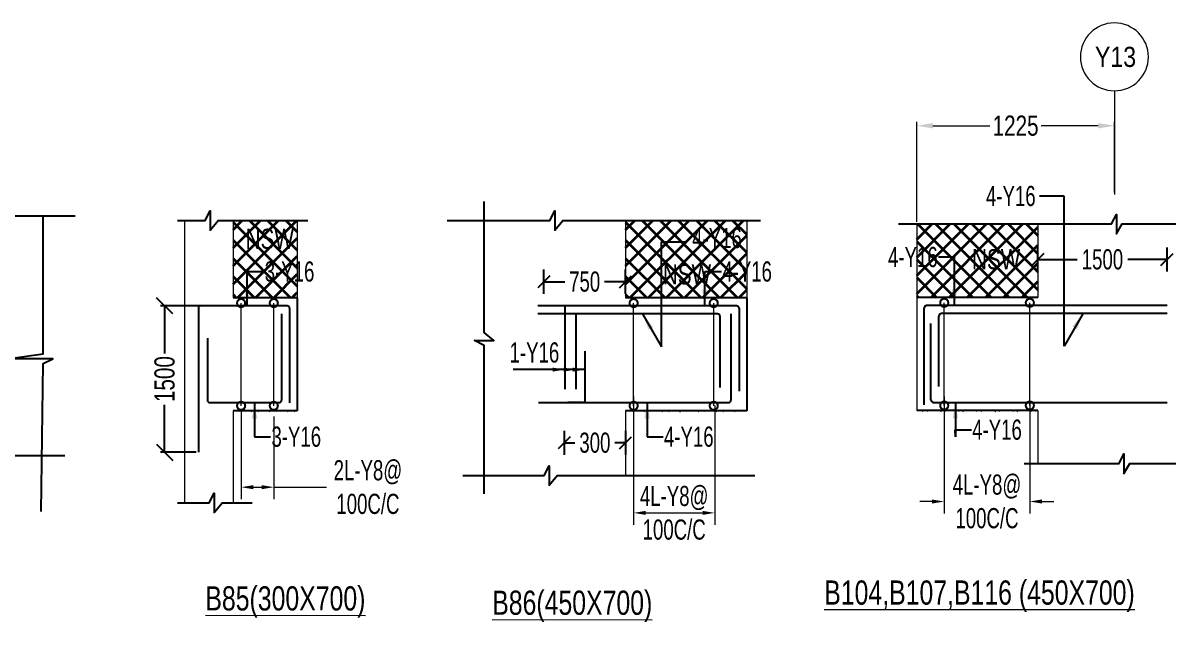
# Model space of a CAD drawing. Header units: millimetres. Extents: x -2697 to 288508, y -1308 to 60928.
# Drawn here: x 104586 to 111680, y 9309 to 13024 of the extents above; entities that cross this region are included whole.
import ezdxf
from ezdxf.enums import TextEntityAlignment as Align

# ---------------------------------------------------------------- set-up
doc = ezdxf.new("R2010")
doc.units = ezdxf.units.MM
doc.header["$LTSCALE"] = 100
for name, pattern in [('ACAD_ISO04W100', [30, 24, -3, 0, -3]), ('CONTINOUS', [0]), ('CONTINU', [0]), ('HIDDEN', [0.375, 0.25, -0.125])]:
    doc.linetypes.add(name, pattern=pattern)
doc.layers.get('Defpoints').update_dxf_attribs({"color": 1, "lineweight": 0})
for name, color, linetype in [('-S-ARROW', 253, 'Continuous'), ('-S-DIM', 251, 'Continuous'), ('-S-MISC', 8, 'Continuous'), ('-STR-BEAM', 7, 'CONTINU'), ('-STR-REINF', 3, 'Continuous'), ('-STR-TEXT', 6, 'Continuous'), ('A-ANNO-DIMS', 7, 'Continuous')]:
    doc.layers.add(name, color=color, linetype=linetype)
for name, color, linetype, lineweight in [('-S-STIRUP', 11, 'Continuous', 9), ('-S-TEXT', 6, 'Continuous', 0), ('-STR-COLUMN', 5, 'HIDDEN', 13), ('-STR-RF-DIM', 252, 'CONTINOUS', 20), ('A-ANNO-GRID-LINE', 252, 'ACAD_ISO04W100', 20), ('A-ANNO-GRID-TEXT', 13, 'Continuous', 15), ('GRID DIM', 252, 'Continuous', 9), ('S-COL HATCH', 9, 'Continuous', 35), ('SEC TEXT', 9, 'Continuous', 18)]:
    doc.layers.add(name, color=color, linetype=linetype, lineweight=lineweight)
doc.styles.add('BEAM-LS', font='romans.shx', dxfattribs={"width": 0.8})
doc.styles.add('Dim.s & Anno.(Misc.)', font='ARIALN.TTF')
doc.styles.add('SOBHA', font='swisscl.ttf', dxfattribs={"width": 0.9})
doc.styles.add('sobha.sed', font='swisscl.ttf')
doc.dimstyles.new('S-50', dxfattribs={"dimscale": 50, "dimtxt": 2.5, "dimasz": 2, "dimexe": 0.5, "dimexo": 0.25, "dimgap": 0.25, "dimtad": 0, "dimdec": 0, "dimrnd": 0.0005, "dimzin": 0, "dimdsep": 46, "dimtxsty": 'sobha.sed', "dimblk": 'OBLIQUE', "dimcen": 0.09, "dimclrd": 8, "dimclre": 8, "dimclrt": 6, "dimadec": 0, "dimazin": 0, "dimtfac": 1, "dimtdec": 0, "dimtofl": 0, "dimtmove": 2, "dimatfit": 3, "dimfxl": 0.18, "dimtolj": 1, "dimtzin": 0, "dimlwd": -1, "dimlwe": -1, "dimarcsym": 0})
doc.dimstyles.new('S-DIM50', dxfattribs={"dimscale": 50, "dimtxt": 2.5, "dimasz": 1.5, "dimexe": 1.5, "dimexo": 1, "dimgap": 0.5, "dimtad": 0, "dimdec": 0, "dimzin": 0, "dimdsep": 46, "dimtxsty": 'SOBHA', "dimcen": 0.09, "dimclrd": 256, "dimclre": 256, "dimclrt": 6, "dimadec": 5, "dimazin": 0, "dimtfac": 1, "dimtdec": 0, "dimtofl": 0, "dimtmove": 0, "dimatfit": 3, "dimfxl": 0.18, "dimtolj": 1, "dimtzin": 0, "dimlwd": -1, "dimlwe": -1, "dimarcsym": 0})
doc.dimstyles.new('STIRUP', dxfattribs={"dimscale": 50, "dimtxt": 2.5, "dimasz": 2.2, "dimexe": 0, "dimexo": 0, "dimgap": 0.5, "dimtad": 0, "dimdec": 0, "dimzin": 0, "dimdsep": 46, "dimtxsty": 'BEAM-LS', "dimblk": 'DOTSMALL', "dimcen": 0.09, "dimclrd": 256, "dimclre": 256, "dimclrt": 256, "dimadec": 5, "dimazin": 0, "dimtfac": 1, "dimtdec": 0, "dimtofl": 0, "dimtmove": 0, "dimatfit": 3, "dimldrblk": 'DOTSMALL', "dimfxl": 0, "dimfxlon": 1, "dimtolj": 1, "dimtzin": 0, "dimlwd": -1, "dimlwe": -1, "dimarcsym": 0})
pattern_1 = [(45, (-25799.61, -124061.5), (-56.1266, 56.1266), []), (135, (-25799.61, -124061.5), (-56.1266, -56.1266), [])]
pattern_2 = [(45, (-28231.016, -124061.5), (-56.1266, 56.1266), []), (135, (-28231.016, -124061.5), (-56.1266, -56.1266), [])]

# ---------------------------------------------------------------- blocks, each defined once
blk = doc.blocks.new('*D719')
at = {"layer": '-STR-RF-DIM', "transparency": 16777216}
for p, q in [((110293.2, 10708.6), (110293.2, 9981.7)), ((110823, 10663.4), (110823, 9981.7)), ((110218.2, 10056.7), (110143.2, 10056.7)), ((110898, 10056.7), (110973, 10056.7))]:
    blk.add_line(p, q, dxfattribs=at)
for points in [[(110218.2, 10069.2), (110218.2, 10044.2), (110293.2, 10056.7)], [(110898, 10069.2), (110898, 10044.2), (110823, 10056.7)]]:
    blk.add_solid(points, dxfattribs=at)
at = {"layer": 'Defpoints', "color": 0, "transparency": 16777216}
for p in [(110293.2, 10708.6, 178586.6), (110823, 10663.4, 0), (110823, 10056.7)]:
    blk.add_point(p, dxfattribs=at)
at = {"layer": '-STR-RF-DIM', "color": 6, "transparency": 16777216, "insert": (110558.1, 10056.7), "char_height": 125, "attachment_point": 5, "style": 'SOBHA'}
blk.add_mtext('\\A1;4L-Y8@\\P100C/C', dxfattribs=at)
blk = doc.blocks.new('_Oblique')
at = {"color": 0, "linetype": 'ByBlock', "lineweight": -2}
blk.add_line((-0.5, -0.5), (0.5, 0.5), dxfattribs=at)
blk = doc.blocks.new('_DotSmall')
at = {"color": 0, "linetype": 'ByBlock', "const_width": 0.5}
blk.add_lwpolyline([(-0.0625, 0, 1), (0.0625, 0, 1)], format="xyb", close=True, dxfattribs=at)
blk = doc.blocks.new('*D720')
at = {"layer": '-S-STIRUP', "ltscale": 100, "transparency": 16777216}
blk.add_line((110293.2, 10651.7), (110293.2, 11288.4), dxfattribs=at)
at = {"layer": 'Defpoints', "color": 0, "linetype": 'CONTINU', "ltscale": 100, "transparency": 16777216}
for p in [(110293.2, 11288.4), (110293.2, 11288.4), (110293.2, 10651.7, 0)]:
    blk.add_point(p, dxfattribs=at)
at = {"layer": '-S-STIRUP', "linetype": 'CONTINU', "ltscale": 100, "transparency": 16777216, "xscale": 100, "yscale": 100, "zscale": 100}
for p, rotation in [((110293.2, 11288.4), 90), ((110293.2, 10651.7), 270)]:
    blk.add_blockref('_DotSmall', p, dxfattribs=dict(at, rotation=rotation))
blk = doc.blocks.new('*D721')
at = {"layer": '-S-STIRUP', "ltscale": 100, "transparency": 16777216}
blk.add_line((110823.5, 10651.7), (110823.5, 11288.4), dxfattribs=at)
at = {"layer": 'Defpoints', "color": 0, "linetype": 'CONTINU', "ltscale": 100, "transparency": 16777216}
for p in [(110823.5, 11288.4), (110823.5, 11288.4), (110823.5, 10651.7, 0)]:
    blk.add_point(p, dxfattribs=at)
at = {"layer": '-S-STIRUP', "linetype": 'CONTINU', "ltscale": 100, "transparency": 16777216, "xscale": 100, "yscale": 100, "zscale": 100}
for p, rotation in [((110823.5, 11288.4), 90), ((110823.5, 10651.7), 270)]:
    blk.add_blockref('_DotSmall', p, dxfattribs=dict(at, rotation=rotation))
blk = doc.blocks.new('A-SYMB_Grid')
blk.add_circle((0, 0), 4.21)
at = {"style": 'Dim.s & Anno.(Misc.)'}
blk.add_attdef('GRID', text='', height=3, dxfattribs=at).set_placement((0, 0), align=Align.MIDDLE_CENTER)
blk = doc.blocks.new('*D722')
at = {"layer": 'Defpoints', "color": 0, "transparency": 16777216}
for p in [(111347.7, 12385.9), (111347.7, 11959), (110123, 11778.6, 0)]:
    blk.add_point(p, dxfattribs=at)
at = {"layer": 'GRID DIM', "transparency": 16777216}
for p, q in [((110123, 11791.1), (110123, 12410.9)), ((110223, 12385.9), (110576.1, 12385.9)), ((111247.7, 12385.9), (110894.6, 12385.9)), ((111347.7, 11971.5), (111347.7, 12410.9))]:
    blk.add_line(p, q, dxfattribs=at)
for points in [[(110223, 12402.6), (110223, 12369.3), (110123, 12385.9)], [(111247.7, 12402.6), (111247.7, 12369.3), (111347.7, 12385.9)]]:
    blk.add_solid(points, dxfattribs=at)
at = {"layer": 'GRID DIM', "color": 13, "transparency": 16777216, "insert": (110735.4, 12385.9), "char_height": 125, "attachment_point": 5, "style": 'sobha.sed'}
blk.add_mtext('\\A1;1225', dxfattribs=at)
blk = doc.blocks.new('*D723')
at = {"layer": '-S-DIM', "transparency": 16777216}
for p, q in [((110873, 11482), (110873, 11632)), ((111673.5, 11482), (111673.5, 11632)), ((110873, 11557), (111116, 11557)), ((111673.5, 11557), (111430.5, 11557))]:
    blk.add_line(p, q, dxfattribs=at)
at = {"layer": 'Defpoints', "color": 0, "transparency": 16777216}
for p in [(111673.5, 11557), (110873, 11321.4, 0), (111673.5, 11271.4, 0)]:
    blk.add_point(p, dxfattribs=at)
at = {"layer": '-S-DIM', "transparency": 16777216, "xscale": 75, "yscale": 75, "zscale": 75, "rotation": 180}
blk.add_blockref('_Oblique', (110873, 11557), dxfattribs=at)
at = {"layer": '-S-DIM', "transparency": 16777216, "xscale": 75, "yscale": 75, "zscale": 75}
blk.add_blockref('_Oblique', (111673.5, 11557), dxfattribs=at)
at = {"layer": '-S-DIM', "color": 6, "transparency": 16777216, "insert": (111273.3, 11557), "char_height": 125, "attachment_point": 5, "style": 'SOBHA'}
blk.add_mtext('\\A1;1500', dxfattribs=at)
blk = doc.blocks.new('*D726')
at = {"layer": '-STR-RF-DIM', "transparency": 16777216}
for p, q in [((108369.4, 10706.9), (108369.4, 9911.1)), ((108871.7, 10651.2), (108871.7, 9911.1)), ((108444.4, 9986.1), (108796.7, 9986.1))]:
    blk.add_line(p, q, dxfattribs=at)
for points in [[(108444.4, 9998.6), (108444.4, 9973.6), (108369.4, 9986.1)], [(108796.7, 9998.6), (108796.7, 9973.6), (108871.7, 9986.1)]]:
    blk.add_solid(points, dxfattribs=at)
at = {"layer": 'Defpoints', "color": 0, "transparency": 16777216}
for p in [(108369.4, 10706.9, 178586.6), (108871.7, 10651.2, 0), (108871.7, 9986.1)]:
    blk.add_point(p, dxfattribs=at)
at = {"layer": '-STR-RF-DIM', "color": 6, "transparency": 16777216, "insert": (108620.5, 9986.1), "char_height": 125, "attachment_point": 5, "style": 'SOBHA'}
blk.add_mtext('\\A1;4L-Y8@\\P100C/C', dxfattribs=at)
blk = doc.blocks.new('*D727')
at = {"layer": '-S-STIRUP', "ltscale": 100, "transparency": 16777216}
blk.add_line((108369.4, 10650), (108369.4, 11286.7), dxfattribs=at)
at = {"layer": 'Defpoints', "color": 0, "linetype": 'CONTINU', "ltscale": 100, "transparency": 16777216}
for p in [(108369.4, 11286.7), (108369.4, 11286.7), (108369.4, 10650)]:
    blk.add_point(p, dxfattribs=at)
at = {"layer": '-S-STIRUP', "linetype": 'CONTINU', "ltscale": 100, "transparency": 16777216, "xscale": 100, "yscale": 100, "zscale": 100}
for p, rotation in [((108369.4, 11286.7), 90), ((108369.4, 10650), 270)]:
    blk.add_blockref('_DotSmall', p, dxfattribs=dict(at, rotation=rotation))
blk = doc.blocks.new('*D728')
at = {"layer": '-S-STIRUP', "ltscale": 100, "transparency": 16777216}
blk.add_line((108865.5, 10650), (108865.5, 11286.7), dxfattribs=at)
at = {"layer": 'Defpoints', "color": 0, "linetype": 'CONTINU', "ltscale": 100, "transparency": 16777216}
for p in [(108865.5, 11286.7), (108865.5, 11286.7), (108865.5, 10650)]:
    blk.add_point(p, dxfattribs=at)
at = {"layer": '-S-STIRUP', "linetype": 'CONTINU', "ltscale": 100, "transparency": 16777216, "xscale": 100, "yscale": 100, "zscale": 100}
for p, rotation in [((108865.5, 11286.7), 90), ((108865.5, 10650), 270)]:
    blk.add_blockref('_DotSmall', p, dxfattribs=dict(at, rotation=rotation))
blk = doc.blocks.new('*D729')
at = {"layer": '-S-DIM', "transparency": 16777216}
for p, q in [((107812.4, 11344.1), (107812.4, 11494.1)), ((108319.5, 11344.1), (108319.5, 11494.1)), ((107812.4, 11419.1), (107943, 11419.1)), ((108319.5, 11419.1), (108188.9, 11419.1))]:
    blk.add_line(p, q, dxfattribs=at)
at = {"layer": 'Defpoints', "color": 0, "transparency": 16777216}
for p in [(107812.4, 11419.1), (108319.5, 11319.7), (107812.4, 11269.7)]:
    blk.add_point(p, dxfattribs=at)
at = {"layer": '-S-DIM', "transparency": 16777216, "xscale": 75, "yscale": 75, "zscale": 75, "rotation": 180}
blk.add_blockref('_Oblique', (107812.4, 11419.1), dxfattribs=at)
at = {"layer": '-S-DIM', "transparency": 16777216, "xscale": 75, "yscale": 75, "zscale": 75}
blk.add_blockref('_Oblique', (108319.5, 11419.1), dxfattribs=at)
at = {"layer": '-S-DIM', "color": 6, "transparency": 16777216, "insert": (108066, 11419.1), "char_height": 125, "attachment_point": 5, "style": 'SOBHA'}
blk.add_mtext('\\A1;750', dxfattribs=at)
blk = doc.blocks.new('*D730')
at = {"layer": '-STR-RF-DIM', "transparency": 16777216}
for p, q in [((105938, 10628.6), (105938, 10070.4)), ((106140.4, 10583.4), (106140.4, 10070.4)), ((106013, 10145.4), (106065.4, 10145.4)), ((106140.4, 10145.4), (106467.6, 10145.4))]:
    blk.add_line(p, q, dxfattribs=at)
for points in [[(106013, 10157.9), (106013, 10132.9), (105938, 10145.4)], [(106065.4, 10157.9), (106065.4, 10132.9), (106140.4, 10145.4)]]:
    blk.add_solid(points, dxfattribs=at)
at = {"layer": 'Defpoints', "color": 0, "transparency": 16777216}
for p in [(105938, 10628.6, 178586.6), (106140.4, 10583.4, 0), (106140.4, 10145.4)]:
    blk.add_point(p, dxfattribs=at)
at = {"layer": '-STR-RF-DIM', "color": 6, "transparency": 16777216, "insert": (106723.4, 10145.4), "char_height": 125, "attachment_point": 5, "style": 'SOBHA'}
blk.add_mtext('\\A1;2L-Y8@\\P100C/C', dxfattribs=at)
blk = doc.blocks.new('*D731')
at = {"layer": '-S-STIRUP', "ltscale": 100, "transparency": 16777216}
blk.add_line((105938, 10650), (105938, 11286.7), dxfattribs=at)
at = {"layer": 'Defpoints', "color": 0, "linetype": 'CONTINU', "ltscale": 100, "transparency": 16777216}
for p in [(105938, 11286.7), (105938, 11286.7), (105938, 10650)]:
    blk.add_point(p, dxfattribs=at)
at = {"layer": '-S-STIRUP', "linetype": 'CONTINU', "ltscale": 100, "transparency": 16777216, "xscale": 100, "yscale": 100, "zscale": 100}
for p, rotation in [((105938, 11286.7), 90), ((105938, 10650), 270)]:
    blk.add_blockref('_DotSmall', p, dxfattribs=dict(at, rotation=rotation))
blk = doc.blocks.new('*D732')
at = {"layer": '-S-STIRUP', "ltscale": 100, "transparency": 16777216}
blk.add_line((106140.4, 10650), (106140.4, 11286.7), dxfattribs=at)
at = {"layer": 'Defpoints', "color": 0, "linetype": 'CONTINU', "ltscale": 100, "transparency": 16777216}
for p in [(106140.4, 11286.7), (106140.4, 11286.7), (106140.4, 10650)]:
    blk.add_point(p, dxfattribs=at)
at = {"layer": '-S-STIRUP', "linetype": 'CONTINU', "ltscale": 100, "transparency": 16777216, "xscale": 100, "yscale": 100, "zscale": 100}
for p, rotation in [((106140.4, 11286.7), 90), ((106140.4, 10650), 270)]:
    blk.add_blockref('_DotSmall', p, dxfattribs=dict(at, rotation=rotation))
blk = doc.blocks.new('*D724')
at = {"layer": 'A-ANNO-DIMS', "color": 8, "transparency": 16777216}
for p, q in [((105704.1, 11269.7), (105439.1, 11269.7)), ((105464.1, 11269.7), (105464.1, 10975)), ((105464.1, 10361.6), (105464.1, 10656.2)), ((105660.5, 10361.6), (105439.1, 10361.6))]:
    blk.add_line(p, q, dxfattribs=at)
at = {"layer": 'Defpoints', "color": 0, "transparency": 16777216}
for p in [(105716.6, 11269.7, 0), (105464.1, 10361.6), (105673, 10361.6, 0)]:
    blk.add_point(p, dxfattribs=at)
at = {"layer": 'A-ANNO-DIMS', "color": 8, "transparency": 16777216, "xscale": 100, "yscale": 100, "zscale": 100}
for p, rotation in [((105464.1, 11269.7), 90), ((105464.1, 10361.6), 270)]:
    blk.add_blockref('_Oblique', p, dxfattribs=dict(at, rotation=rotation))
at = {"layer": 'A-ANNO-DIMS', "color": 6, "transparency": 16777216, "insert": (105464.1, 10815.6), "char_height": 125, "attachment_point": 5, "rotation": 90, "style": 'sobha.sed'}
blk.add_mtext('\\A1;1500', dxfattribs=at)
blk = doc.blocks.new('*D725')
at = {"layer": '-S-DIM', "transparency": 16777216}
for p, q in [((107939.1, 10495.7), (107939.1, 10345.7)), ((108319.5, 10495.7), (108319.5, 10345.7)), ((107939.1, 10420.7), (108006, 10420.7)), ((108319.5, 10420.7), (108252.7, 10420.7))]:
    blk.add_line(p, q, dxfattribs=at)
at = {"layer": 'Defpoints', "color": 0, "transparency": 16777216}
for p in [(108319.5, 10716.7, 0), (107939.1, 10583.1, 0), (108319.5, 10420.7)]:
    blk.add_point(p, dxfattribs=at)
at = {"layer": '-S-DIM', "transparency": 16777216, "xscale": 75, "yscale": 75, "zscale": 75, "rotation": 180}
blk.add_blockref('_Oblique', (107939.1, 10420.7), dxfattribs=at)
at = {"layer": '-S-DIM', "transparency": 16777216, "xscale": 75, "yscale": 75, "zscale": 75}
blk.add_blockref('_Oblique', (108319.5, 10420.7), dxfattribs=at)
at = {"layer": '-S-DIM', "color": 6, "transparency": 16777216, "insert": (108129.3, 10420.7), "char_height": 125, "attachment_point": 5, "style": 'SOBHA'}
blk.add_mtext('\\A1;300', dxfattribs=at)

msp = doc.modelspace()

# ---------------------------------------------------------------- hatches: boundary and pattern name
at = {"layer": 'S-COL HATCH'}
h = msp.add_hatch(dxfattribs=at)
h.set_pattern_fill('ANSI37', color=8, scale=25)
h.set_pattern_definition(pattern_2)
h.paths.add_polyline_path([(106285.41, 11319.68), (105888.13, 11319.68), (105888.13, 11798.77), (106285.41, 11798.77)])
h = msp.add_hatch(dxfattribs=at)
h.set_pattern_fill('ANSI37', color=8, scale=25)
h.set_pattern_definition(pattern_1)
h.paths.add_polyline_path([(109069.54, 11319.68), (108319.54, 11319.68), (108319.54, 11798.77), (109069.54, 11798.77)])
h = msp.add_hatch(dxfattribs=at)
h.set_pattern_fill('ANSI37', color=8, scale=25)
h.set_pattern_definition([(45, (-56354.685, -206095.81), (-56.1266, 56.1266), []), (135, (-56354.685, -206095.81), (-56.1266, -56.1266), [])])
h.paths.add_polyline_path([(110123.05, 10618.66), (110873.05, 10618.66), (110873.05, 10621.37), (110123.05, 10621.37)])
h.paths.add_polyline_path([(110123.05, 11321.37), (110873.05, 11321.37), (110873.05, 11777.12), (110123.05, 11777.12)])
h = msp.add_hatch(dxfattribs=at)
h.set_pattern_fill('ANSI37', color=8, scale=25)
h.set_pattern_definition(pattern_2)
h.paths.add_polyline_path([(106285.41, 10616.96), (105888.13, 10616.96), (105888.13, 10619.68), (106285.41, 10619.68)])
h = msp.add_hatch(dxfattribs=at)
h.set_pattern_fill('ANSI37', color=8, scale=25)
h.set_pattern_definition(pattern_1)
h.paths.add_polyline_path([(109069.54, 10616.96), (108319.54, 10616.96), (108319.54, 10619.68), (109069.54, 10619.68)])

# ---------------------------------------------------------------- linework, layer by layer
at = {"layer": '-S-MISC', "linetype": 'ByBlock', "ltscale": 1000, "elevation": 0}
for points in [[(102807.77, 11827.4), (104127.71, 11827.4), (104158.58, 11887.06), (104158.58, 11766.9), (104192.92, 11827.4), (104910.77, 11827.4)], [(105542.96, 11798.77), (105714.71, 11798.77), (105745.57, 11858.43), (105745.57, 11738.27), (105795.42, 11798.77), (106351.41, 11798.77)], [(107213.49, 11798.77), (107850.11, 11798.77), (107880.98, 11858.43), (107880.98, 11738.27), (107930.83, 11798.77), (109154.39, 11798.77)], [(107442.64, 10103.5), (107442.64, 11023.28), (107382.98, 11054.15), (107503.15, 11054.15), (107442.64, 11104), (107442.64, 11915.58)], [(104698.96, 9994.25), (104712.19, 10912.67), (104771.85, 10941.14), (104490.69, 10941.14), (104712.19, 10971.07), (104712.19, 11827.4)], [(110010.28, 11777.12), (111330.22, 11777.12), (111361.09, 11836.78), (111361.09, 11716.61), (111395.43, 11777.12), (112113.28, 11777.12)], [(103535.29, 10342.01), (104173.38, 10342.01), (104204.25, 10401.67), (104204.25, 10281.5), (104240.93, 10342.01), (104846.85, 10342.01)], [(110789.03, 10291.72), (111375.89, 10291.72), (111406.76, 10351.38), (111406.76, 10231.22), (111443.44, 10291.72), (112049.37, 10291.72)], [(107310.45, 10218.77), (107814.48, 10218.77), (107845.35, 10278.43), (107845.35, 10158.27), (107895.2, 10218.77), (109120.39, 10218.77)], [(105543.07, 10048.77), (105740.08, 10048.77), (105770.94, 10108.43), (105770.94, 9988.27), (105820.8, 10048.77), (106005.88, 10048.77)]]:
    msp.add_lwpolyline(points, dxfattribs=at)
at = {"layer": '-STR-BEAM'}
for p, q in [((106285.41, 11319.68, 0), (105888.13, 11319.68, 0)), ((109069.54, 11319.68, 0), (108319.54, 11319.68, 0)), ((110873.05, 11321.37, 0), (110123.05, 11321.37, 0)), ((106285.41, 10619.68, 0), (105888.13, 10619.68, 0)), ((109069.54, 10619.68, 0), (108319.54, 10619.68, 0)), ((110873.05, 10621.37, 0), (110123.05, 10621.37, 0)), ((110873.05, 10621.37, 0), (110123.05, 10621.37, 0))]:
    msp.add_line(p, q, dxfattribs=at)
at = {"layer": '-STR-COLUMN', "linetype": 'Continuous', "ltscale": 10}
for p, q in [((105588.13, 11798.77, 0), (105588.13, 10048.77, 0)), ((105888.13, 11798.77, 0), (105888.13, 11319.68, 0)), ((106285.41, 11798.77, 0), (106285.41, 11319.68, 0)), ((108319.54, 11798.77, 0), (108319.54, 11319.68, 0)), ((109070.11, 11798.77, 0), (109069.54, 11319.68, 0)), ((110123.05, 11777.12, 0), (110123.05, 10621.37, 0)), ((110873.05, 11777.12, 0), (110873.05, 11493.97, 0)), ((110873.05, 11493.97, 0), (110873.05, 11321.37, 0)), ((105888.13, 10619.68, 0), (105888.13, 10048.77, 0)), ((108319.54, 10619.68, 0), (108319.54, 10218.77, 0)), ((109069.54, 10616.96, 0), (109069.54, 10616.96, 0)), ((110873.05, 10621.37, 0), (110873.05, 10291.72, 0))]:
    msp.add_line(p, q, dxfattribs=at)
at = {"layer": '-STR-REINF', "ltscale": 10}
for p, q in [((105673.03, 11254.68, 0), (105673.03, 10361.57, 0)), ((106223.39, 11269.68, 0), (105688.03, 11269.68, 0)), ((105745.24, 11269.68, 0), (105688.03, 11269.68, 0)), ((106188.39, 11219.68, 0), (106188.39, 10684.68, 0)), ((106238.39, 11254.68, 0), (106238.39, 10669.02, 0)), ((109007.09, 11269.68, 0), (107776.15, 11269.68, 0)), ((108888.9, 11219.68, 0), (107776.15, 11219.68, 0)), ((107942.39, 11269.68, 0), (107942.39, 10753.27, 0)), ((108011.39, 11219.68, 0), (108011.39, 10753.27, 0)), ((108972.09, 11219.68, 0), (108972.09, 10684.68, 0)), ((109022.09, 11254.68, 0), (109022.09, 10740.77, 0)), ((110169.18, 10655.69, 0), (110169.18, 11256.37, 0)), ((111673.48, 11271.37, 0), (110184.18, 11271.37, 0)), ((111673.48, 11221.37, 0), (110275.89, 11221.37, 0)), ((108903.9, 11204.68, 0), (108903.9, 10763.5, 0)), ((110210.89, 10686.37, 0), (110210.89, 11160.57, 0)), ((110260.89, 10769.17, 0), (110260.89, 11206.37, 0)), ((105729.36, 11069.2, 0), (105729.36, 10684.68, 0)), ((108066.39, 10988.27, 0), (108066.39, 10669.68, 0)), ((105744.36, 10669.68, 0), (106173.39, 10669.68, 0)), ((107780.39, 10669.68, 0), (108957.09, 10669.68, 0)), ((108058.71, 10669.68, 0), (107961.77, 10669.68, 0)), ((110225.89, 10671.37, 0), (111673.48, 10671.37, 0))]:
    msp.add_line(p, q, dxfattribs=at)
for centre, start, end in [((105688.03, 11254.68, 0), 90, 180), ((106223.39, 11254.68, 0), 0, 90), ((108888.9, 11204.68, 0), 0, 90), ((109007.09, 11254.68, 0), 0, 90), ((110184.18, 11256.37, 0), 90, 180), ((105744.36, 10684.68, 0), 180, 270), ((106173.39, 10684.68, 0), 270, 0), ((108957.09, 10684.68, 0), 270, 0)]:
    msp.add_arc(centre, 15, start, end, dxfattribs=at)
at = {"layer": '-STR-REINF', "ltscale": 10, "extrusion": (9.85183e-09, 1.74568e-08, 1)}
msp.add_arc((110275.89, 11206.37, 0), 15, 90, 180, dxfattribs=at)
at = {"layer": '-STR-REINF', "ltscale": 10, "extrusion": (7.72458e-08, 0, 1)}
msp.add_arc((110225.89, 10686.37, 0.01), 15, 180, 270, dxfattribs=at)
for p, q in [((106285.41, 11319.68, 0), (106285.41, 10619.68, 0)), ((109069.54, 11319.68, 0), (109069.54, 10619.68, 0))]:
    msp.add_line(p, q)
at = {"layer": 'A-ANNO-GRID-LINE', "ltscale": 40}
msp.add_line((111347.66, 12602.28, 0), (111347.66, 11959.02, 0), dxfattribs=at)

# ---------------------------------------------------------------- block references
at = {"layer": 'A-ANNO-GRID-TEXT'}
ref = msp.add_blockref('A-SYMB_Grid', (111347.66, 12812.91, 0), dxfattribs=dict(at, xscale=-50, yscale=50, zscale=50))
ref.add_attrib('GRID', 'Y13', dxfattribs={"layer": '0', "height": 125, "style": 'Dim.s & Anno.(Misc.)'}).set_placement((111354.31, 12812.91, 0), align=Align.MIDDLE_CENTER)

# ---------------------------------------------------------------- texts
at = {"layer": '-S-TEXT', "color": 6, "style": 'sobha.sed'}
for p in [(105965.98, 11622.47, 0), (110465.62, 11496.09, -178586.59), (108550.39, 11402.54, 0)]:
    msp.add_text('NSW', height=125, dxfattribs=at).set_placement(p)
at = {"layer": '-STR-TEXT', "color": 6, "char_height": 125, "style": 'SOBHA'}
for s, insert, attachment_point in [('\\A1;4-Y16', (110551.79, 12013.24, 0), 1), ('\\A1;4-Y16', (108731.76, 11752.15, 0), 1), ('\\A1;4-Y16', (110252.9, 11634.81, 0), 3), ('\\A1;3-Y16', (106084.12, 11544.95, 0), 1), ('\\A1;4-Y16', (108918.3, 11544.95, 0), 1), ('\\A1;1-Y16', (107600.96, 11043.11, 0), 1), ('\\A1;3-Y16', (106125.75, 10394.4, 0), 7), ('\\A1;4-Y16', (108557.15, 10394.4, 0), 7), ('\\A1;4-Y16', (110466.3, 10437.88, 0), 7)]:
    msp.add_mtext(s, dxfattribs=dict(at, insert=insert, attachment_point=attachment_point))
at = {"layer": 'SEC TEXT', "color": 1, "linetype": 'ByBlock', "style": 'sobha.sed'}
for s, rotation, p in [('%%UB85(300X700)', 359.989279, (105716.44, 9381.26, 0)), ('%%UB86(450X700)', 359.989279, (107493.31, 9354.42, 0)), ('%%UB104,B107,B116 (450X700)', 0.010721, (109550.02, 9417.14, 0))]:
    msp.add_text(s, height=150, rotation=rotation, dxfattribs=at).set_placement(p)

# ---------------------------------------------------------------- dimensions: what is measured, and where the dimension line sits
at = {"layer": '-S-DIM'}
for base, p1, p2, text, picture, middle in [((111673.48, 11556.96, 0), (110873.05, 11321.37, 0), (111673.48, 11271.37, 0), '1500', '*D723', (111273.27, 11556.96, 0)), ((108319.54, 10420.71, 0), (107939.12, 10583.12, 0), (108319.54, 10716.71, 0), '300', '*D725', (108129.33, 10420.71, 0))]:
    dim = msp.add_linear_dim(base=base, p1=p1, p2=p2, text=text, dimstyle='S-DIM50', override={"dimscale": 1, "dimtxt": 125, "dimasz": 75, "dimexe": 75, "dimexo": 0, "dimgap": 25, "dimdec": 1, "dimblk1": 'Oblique', "dimblk2": 'Oblique', "dimsah": 1, "dimcen": 4.5, "dimfxl": 75, "dimfxlon": 1}, dxfattribs=at)
    dim.commit()
    dim.dimension.update_dxf_attribs({"geometry": picture, "text_midpoint": middle})
dim = msp.add_linear_dim(base=(107812.39, 11419.06, 0), p1=(108319.54, 11319.68, 0), p2=(107812.39, 11269.68, 0), angle=180, text='750', dimstyle='S-DIM50', override={"dimscale": 1, "dimtxt": 125, "dimasz": 75, "dimexe": 75, "dimexo": 0, "dimgap": 25, "dimblk1": 'Oblique', "dimblk2": 'Oblique', "dimsah": 1, "dimcen": 4.5, "dimfxl": 75, "dimfxlon": 1}, dxfattribs=at)
dim.commit()
dim.dimension.update_dxf_attribs({"geometry": '*D729', "text_midpoint": (108065.96, 11419.06, 0)})
at = {"layer": '-S-STIRUP', "linetype": 'CONTINU', "ltscale": 100}
for base, p1, p2, picture, middle in [((105937.98, 11286.68, 178586.59), (105937.98, 10649.96, 178586.59), (105937.98, 11286.68, 178586.59), '*D731', (105937.98, 10968.32, 178586.59)), ((106140.41, 11286.68, 0), (106140.41, 10649.96, 0), (106140.41, 11286.68, 0), '*D732', (106140.41, 10968.32, 0)), ((108369.38, 11286.68, 178586.59), (108369.38, 10649.96, 178586.59), (108369.38, 11286.68, 178586.59), '*D727', (108369.38, 10968.32, 178586.59)), ((108865.54, 11286.68, 0), (108865.54, 10649.96, 0), (108865.54, 11286.68, 0), '*D728', (108865.54, 10968.32, 0)), ((110293.17, 11288.37, 178586.59), (110293.17, 10651.66, 178586.59), (110293.17, 11288.37, 178586.59), '*D720', (110293.17, 10970.01, 178586.59)), ((110823.52, 11288.37, 0), (110823.52, 10651.66, 0), (110823.52, 11288.37, 0), '*D721', (110823.52, 10970.01, 0))]:
    dim = msp.add_linear_dim(base=base, p1=p1, p2=p2, angle=90, text=' ', dimstyle='STIRUP', override={"dimasz": 2}, dxfattribs=at)
    dim.commit()
    dim.dimension.update_dxf_attribs({"geometry": picture, "text_midpoint": middle})
at = {"layer": '-STR-RF-DIM'}
for base, p1, p2, text, picture, middle in [((108871.67, 9986.1, 0), (108369.38, 10706.9, 178586.59), (108871.67, 10651.18, 0), '4L-Y8@\\P100C/C', '*D726', (108620.52, 9986.1, 0)), ((106140.41, 10145.42, 0), (105937.98, 10628.63, 178586.59), (106140.41, 10583.41, 0), '2L-Y8@\\P100C/C', '*D730', (106723.41, 10145.42, 0))]:
    dim = msp.add_linear_dim(base=base, p1=p1, p2=p2, text=text, dimstyle='S-DIM50', override={"dimscale": 1, "dimtxt": 125, "dimasz": 75, "dimexe": 75, "dimexo": 0, "dimgap": 25, "dimsah": 1, "dimcen": 4.5, "dimfxl": 75}, dxfattribs=at)
    dim.commit()
    dim.dimension.update_dxf_attribs({"geometry": picture, "text_midpoint": middle, "dimtype": 160})
dim = msp.add_linear_dim(base=(110823.05, 10056.68, 0), p1=(110293.17, 10708.6, 178586.59), p2=(110823.05, 10663.37, 0), text='4L-Y8@\\P100C/C', dimstyle='S-DIM50', override={"dimscale": 1, "dimtxt": 125, "dimasz": 75, "dimexe": 75, "dimexo": 0, "dimgap": 25, "dimsah": 1, "dimcen": 4.5, "dimfxl": 75}, dxfattribs=at)
dim.commit()
dim.dimension.update_dxf_attribs({"geometry": '*D719', "text_midpoint": (110558.11, 10056.68, 0)})
at = {"layer": 'A-ANNO-DIMS'}
dim = msp.add_linear_dim(base=(105464.07, 10361.57, 0), p1=(105716.63, 11269.68, 0), p2=(105673.03, 10361.57, 0), angle=90, text='1500', dimstyle='S-50', dxfattribs=at)
dim.commit()
dim.dimension.update_dxf_attribs({"geometry": '*D724', "text_midpoint": (105464.07, 10815.63, 0)})
at = {"layer": 'GRID DIM'}
dim = msp.add_linear_dim(base=(111347.66, 12385.94, 0), p1=(110123.05, 11778.57, 0), p2=(111347.66, 11959.02, 0), dimstyle='S-50', override={"dimsah": 1, "dimclrd": 256, "dimclre": 256, "dimclrt": 13, "dimtmove": 1}, dxfattribs=at)
dim.commit()
dim.dimension.update_dxf_attribs({"geometry": '*D722', "text_midpoint": (110735.35, 12385.94, 0)})

# ---------------------------------------------------------------- leaders
at = {"layer": '-S-ARROW'}
for points in [[(111151.01, 11220.47, 0), (111035.53, 11019.02, 0), (111035.53, 11949.23, 0), (110884.13, 11949.23, 0)], [(108426.25, 11216.68, 0), (108541.73, 11015.24, 0), (108541.73, 11665.82, 0), (108693.13, 11665.82, 0)]]:
    msp.add_leader(points, dimstyle='S-50', override={"dimasz": 2, "dimgap": 0.1, "dimtad": 0}, dxfattribs=at)
at = {"layer": '-S-ARROW', "annotation_type": 0, "has_hookline": 1}
for points, hookline_direction, text_width in [([(110356.94, 11271.37, 0), (110356.94, 11572.31, 0), (110257.9, 11572.31, 0)], 1, 319.73), ([(105975.79, 11269.68, 0), (105975.79, 11482.45, 0), (106079.12, 11482.45, 0)], 1, 318.41), ([(108809.97, 11269.68, 0), (108809.97, 11482.45, 0), (108913.3, 11482.45, 0)], 1, 319.73), ([(106021.71, 10669.68, 0), (106021.71, 10456.9, 0), (106120.75, 10456.9, 0)], 1, 318.41), ([(108453.11, 10669.68, 0), (108453.11, 10456.9, 0), (108552.15, 10456.9, 0)], 1, 319.73), ([(110362.26, 10671.37, 0), (110362.26, 10458.6, 0), (110361.3, 10500.38, 0), (110461.3, 10500.38, 0)], 0, 319.73)]:
    msp.add_leader(points, dimstyle='S-50', override={"dimasz": 2, "dimgap": 0.1, "dimtad": 0}, dxfattribs=dict(at, hookline_direction=hookline_direction, text_width=text_width))
at = {"layer": '-S-DIM'}
for points in [[(108011.39, 10874.27, 0), (107623.39, 10874.27, 0)], [(108066.39, 10874.27, 0), (107678.39, 10874.27, 0)], [(107942.39, 10874.27, 0), (107694.39, 10874.27, 0)]]:
    msp.add_leader(points, dimstyle='S-DIM50', override={"dimscale": 1, "dimtxt": 125, "dimasz": 75, "dimexe": 75, "dimexo": 0, "dimgap": 25, "dimdec": 1, "dimcen": 4.5, "dimfxl": 75, "dimfxlon": 1}, dxfattribs=at)

doc.saveas('drawing.dxf')
